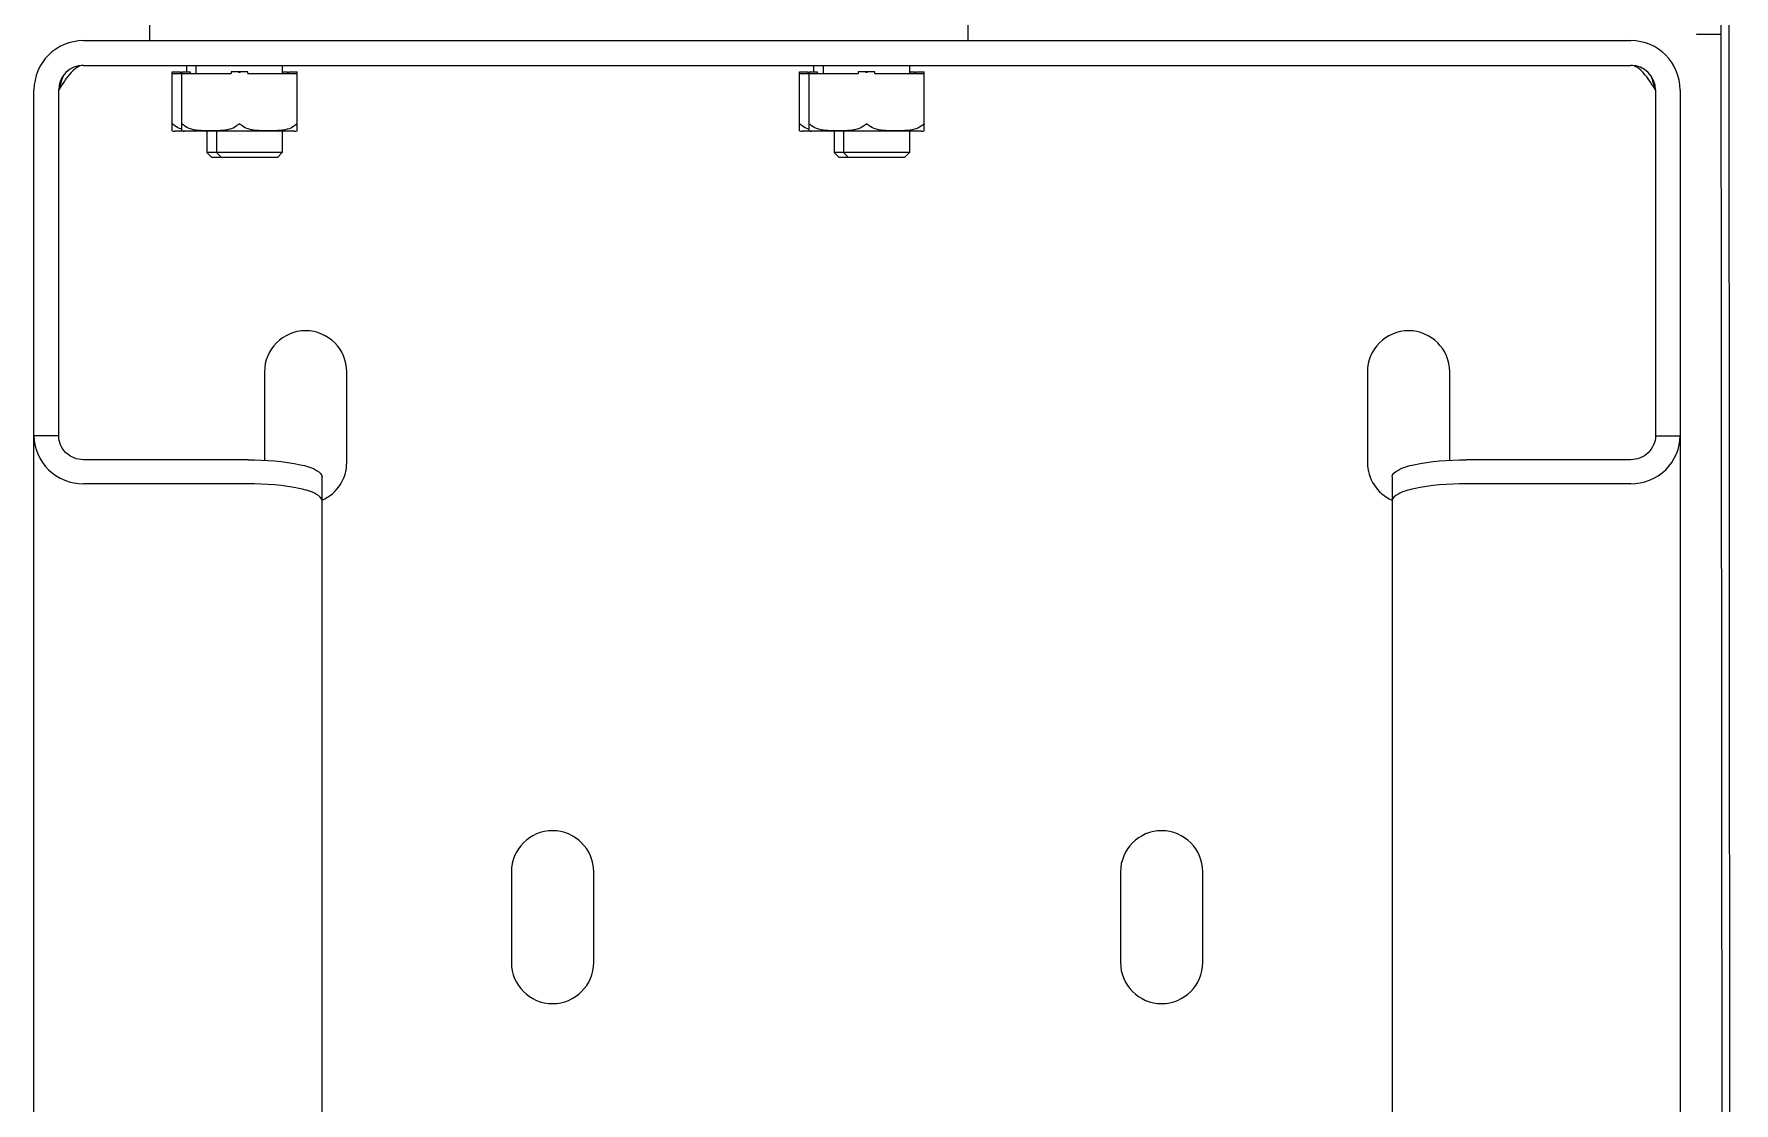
# Model space of a CAD drawing. Header units: millimetres. Extents: x 6781 to 13993, y -7973 to 4183.
# Drawn here: x 8908.5 to 9115, y -4946.6 to -4816.7 of the extents above; entities that cross this region are included whole.
import ezdxf

# ---------------------------------------------------------------- set-up
doc = ezdxf.new("R2010")
doc.units = ezdxf.units.MM
doc.header["$LTSCALE"] = 307.34
doc.layers.get('0').update_dxf_attribs({"linetype": 'CONTINUOUS'})

msp = doc.modelspace()

# ---------------------------------------------------------------- linework, layer by layer
at = {"color": 0, "linetype": 'Continuous'}
for p, q in [((9114.14031, -5625.5322), (9113.49418, -4807.97209)), ((9114.39301, -4807.97254), (9115.03913, -5625.53264)), ((8922.56501, -4817.50614), (8922.56501, -4813.50614)), ((9022.00748, -4817.50614), (9022.00748, -4813.50614)), ((8914.50261, -4817.50614), (9102.50261, -4817.50614)), ((9111.95904, -4816.73431), (9113.50111, -4816.73431)), ((8914.50261, -4820.50614), (9102.50261, -4820.50614)), ((8927.05593, -4821.30614), (8927.05593, -4820.50614)), ((8928.21263, -4821.50614), (8928.21263, -4820.50614)), ((8938.71263, -4821.50614), (8938.71263, -4820.50614)), ((9003.25261, -4821.30614), (9003.25261, -4820.50614)), ((9004.40931, -4821.50614), (9004.40931, -4820.50614)), ((9014.90931, -4821.50614), (9014.90931, -4820.50614)), ((8925.30593, -4828.4718), (8925.30593, -4821.30614)), ((8925.30593, -4821.30614), (8926.31555, -4821.30614)), ((8925.30593, -4821.50614), (8932.45301, -4821.50614)), ((8926.31555, -4821.30614), (8926.31555, -4821.50614)), ((8926.46263, -4828.4718), (8926.46263, -4821.30614)), ((8926.46263, -4821.30614), (8927.47225, -4821.30614)), ((8927.47225, -4821.30614), (8927.47225, -4821.50614)), ((8932.45301, -4821.30614), (8932.45301, -4821.50614)), ((8934.47225, -4821.30614), (8932.45301, -4821.30614)), ((8934.47225, -4821.50614), (8934.47225, -4821.30614)), ((8934.47225, -4821.50614), (8940.46263, -4821.50614)), ((8938.71263, -4821.30614), (8939.30593, -4821.30614)), ((8939.30593, -4821.30614), (8939.30593, -4821.50614)), ((8939.45301, -4821.50614), (8939.45301, -4821.30614)), ((8939.45301, -4821.30614), (8940.46263, -4821.30614)), ((8940.46263, -4828.4718), (8940.46263, -4821.30614)), ((9001.50261, -4828.4718), (9001.50261, -4821.30614)), ((9001.50261, -4821.30614), (9002.51223, -4821.30614)), ((9001.50261, -4821.50614), (9008.64969, -4821.50614)), ((9002.51223, -4821.30614), (9002.51223, -4821.50614)), ((9002.65931, -4828.4718), (9002.65931, -4821.30614)), ((9002.65931, -4821.30614), (9003.66893, -4821.30614)), ((9003.66893, -4821.30614), (9003.66893, -4821.50614)), ((9008.64969, -4821.30614), (9008.64969, -4821.50614)), ((9010.66893, -4821.30614), (9008.64969, -4821.30614)), ((9010.66893, -4821.50614), (9010.66893, -4821.30614)), ((9010.66893, -4821.50614), (9016.65931, -4821.50614)), ((9014.90931, -4821.30614), (9015.50261, -4821.30614)), ((9015.50261, -4821.30614), (9015.50261, -4821.50614)), ((9015.64969, -4821.50614), (9015.64969, -4821.30614)), ((9015.64969, -4821.30614), (9016.65931, -4821.30614)), ((9016.65931, -4828.4718), (9016.65931, -4821.30614)), ((8908.50261, -4963.50614), (8908.50261, -4823.50614)), ((8911.50261, -4865.50614), (8911.50261, -4823.50614)), ((9105.50261, -4823.50614), (9105.50261, -4865.50614)), ((9108.50261, -4823.50614), (9108.50261, -4963.50614)), ((8940.14553, -4828.50614), (8925.62302, -4828.50614)), ((8929.50925, -4828.50614), (8929.50925, -4831.10614)), ((8930.66608, -4828.50614), (8930.66608, -4831.10614)), ((8938.66608, -4828.50614), (8938.66608, -4831.10614)), ((9016.34222, -4828.50614), (9001.81971, -4828.50614)), ((9005.70593, -4828.50614), (9005.70593, -4831.10614)), ((9006.86276, -4828.50614), (9006.86276, -4831.10614)), ((9014.86276, -4828.50614), (9014.86276, -4831.10614)), ((8930.10925, -4831.70614), (8929.50925, -4831.10614)), ((8938.66608, -4831.10614), (8929.50925, -4831.10614)), ((8938.06608, -4831.70614), (8930.10925, -4831.70614)), ((8931.26608, -4831.70614), (8930.66608, -4831.10614)), ((8938.06608, -4831.70614), (8938.66608, -4831.10614)), ((9006.30593, -4831.70614), (9005.70593, -4831.10614)), ((9014.86276, -4831.10614), (9005.70593, -4831.10614)), ((9014.26276, -4831.70614), (9006.30593, -4831.70614)), ((9007.46276, -4831.70614), (9006.86276, -4831.10614)), ((9014.26276, -4831.70614), (9014.86276, -4831.10614)), ((8936.50261, -4857.75614), (8936.50261, -4868.48539)), ((8946.50261, -4868.75614), (8946.50261, -4857.75614)), ((9070.50261, -4857.75614), (9070.50261, -4868.75614)), ((9080.50261, -4868.48539), (9080.50261, -4857.75614)), ((8911.50261, -4865.50614), (8908.50261, -4865.50614)), ((9105.50261, -4865.50614), (9108.50261, -4865.50614)), ((8934.50261, -4868.42404), (8914.50261, -4868.42404)), ((9102.50261, -4868.42404), (9082.50261, -4868.42404)), ((8934.50261, -4871.34194), (8914.50261, -4871.34194)), ((8943.50261, -4967.25087), (8943.50261, -4870.51512)), ((9073.50261, -4870.51512), (9073.50261, -4967.25087)), ((9102.50261, -4871.34194), (9082.50261, -4871.34194)), ((8966.50261, -4918.50614), (8966.50261, -4929.50614)), ((8976.50261, -4929.50614), (8976.50261, -4918.50614)), ((9040.50261, -4918.50614), (9040.50261, -4929.50614)), ((9050.50261, -4929.50614), (9050.50261, -4918.50614))]:
    msp.add_line(p, q, dxfattribs=at)
for centre, radius, start, end in [((8914.50261, -4823.50614), 6, 90, 180), ((9102.50261, -4823.50614), 6, 0, 90), ((9111.55395, -4797.46248), 19.26432, 266.7511663, 267.1945545), ((8914.50261, -4823.50614), 3, 90, 180), ((9102.50261, -4823.50614), 3, 0, 90), ((8925.62302, -4827.02614), 1.48, 257.6282228, 270), ((8926.77972, -4827.02614), 1.48, 257.6282228, 270), ((8940.14553, -4827.02614), 1.48, 270, 282.3717772), ((9001.81971, -4827.02614), 1.48, 257.6282228, 270), ((9002.97641, -4827.02614), 1.48, 257.6282228, 270), ((9016.34222, -4827.02614), 1.48, 270, 282.3717772), ((8941.50261, -4857.75614), 5, 0, 180), ((9075.50261, -4857.75614), 5, 0, 180), ((8941.50261, -4868.75614), 5, 293.8567343, 0), ((9075.50261, -4868.75614), 5, 180, 246.1431874), ((8971.50261, -4918.50614), 5, 0, 180), ((9045.50261, -4918.50614), 5, 0, 180), ((8971.50261, -4929.50614), 5, 180, 0), ((9045.50261, -4929.50614), 5, 180, 0)]:
    msp.add_arc(centre, radius, start, end, dxfattribs=at)
for points, knots in [([(9110.61106, -4816.70371), (9110.71619, -4816.70887), (9111.16528, -4816.72743), (9111.61483, -4816.73431), (9111.95904, -4816.73431)], [0, 0, 0, 0, 0.234177882, 1, 1, 1, 1]), ([(8914.50261, -4820.50614), (8913.92314, -4820.50614), (8912.66098, -4821.57612), (8911.96769, -4822.77559), (8911.50261, -4823.50614)], [0, 0, 0, 0, 0.400880206, 1, 1, 1, 1]), ([(9105.50261, -4823.50614), (9105.03753, -4822.77559), (9104.34424, -4821.57612), (9103.08208, -4820.50614), (9102.50261, -4820.50614)], [0, 0, 0, 0, 0.599119795, 1, 1, 1, 1]), ([(8933.46263, -4821.38764), (8933.44763, -4821.38764), (8933.38933, -4821.37764), (8933.34172, -4821.33798), (8933.3125, -4821.3064)], [0, 0, 0, 0, 0.258470456, 1, 1, 1, 1]), ([(8933.61276, -4821.3064), (8933.58353, -4821.33798), (8933.53593, -4821.37764), (8933.47763, -4821.38764), (8933.46263, -4821.38764)], [0, 0, 0, 0, 0.741529457, 1, 1, 1, 1]), ([(9009.65931, -4821.38764), (9009.64431, -4821.38764), (9009.58601, -4821.37764), (9009.53841, -4821.33798), (9009.50919, -4821.3064)], [0, 0, 0, 0, 0.258470456, 1, 1, 1, 1]), ([(9009.80944, -4821.3064), (9009.78022, -4821.33798), (9009.73262, -4821.37764), (9009.67431, -4821.38764), (9009.65931, -4821.38764)], [0, 0, 0, 0, 0.741529457, 1, 1, 1, 1]), ([(8925.30593, -4827.70562), (8925.30593, -4827.687), (8925.30787, -4827.66045), (8925.32444, -4827.63018), (8925.34815, -4827.62167), (8925.37419, -4827.63198), (8925.41164, -4827.65881), (8925.43796, -4827.68619), (8925.45593, -4827.70562)], [0, 0, 0, 0, 0.23494568, 0.329213034, 0.41587888, 0.525396365, 0.666012098, 1, 1, 1, 1]), ([(8926.46238, -4828.25689), (8926.37092, -4828.23146), (8926.00585, -4828.11478), (8925.65274, -4827.91831), (8925.45593, -4827.70562)], [0, 0, 0, 0, 0.246758545, 1, 1, 1, 1]), ([(8926.46263, -4827.70562), (8926.46263, -4827.687), (8926.46457, -4827.66045), (8926.48114, -4827.63018), (8926.50485, -4827.62167), (8926.53089, -4827.63198), (8926.56834, -4827.65881), (8926.59466, -4827.68619), (8926.61263, -4827.70562)], [0, 0, 0, 0, 0.23494568, 0.329213034, 0.41587888, 0.525396365, 0.666012098, 1, 1, 1, 1]), ([(8927.65369, -4828.26633), (8927.55916, -4828.24103), (8927.18187, -4828.12449), (8926.81545, -4827.9248), (8926.61263, -4827.70562)], [0, 0, 0, 0, 0.246815378, 1, 1, 1, 1]), ([(8932.27157, -4828.26633), (8931.89738, -4828.36648), (8931.12258, -4828.45672), (8929.96263, -4828.4793), (8928.80268, -4828.45672), (8928.02787, -4828.36648), (8927.65369, -4828.26633)], [0, 0, 0, 0, 0.250209811, 0.499999999, 0.749790188, 1, 1, 1, 1]), ([(8933.31263, -4827.70562), (8933.24313, -4827.78072), (8932.93862, -4828.04106), (8932.55676, -4828.19), (8932.27157, -4828.26633)], [0, 0, 0, 0, 0.257379939, 1, 1, 1, 1]), ([(8933.3125, -4827.70575), (8933.34169, -4827.67416), (8933.38937, -4827.63464), (8933.44764, -4827.62463), (8933.46263, -4827.62463)], [0, 0, 0, 0, 0.741541031, 1, 1, 1, 1]), ([(8933.46263, -4827.62463), (8933.47762, -4827.62463), (8933.53588, -4827.63464), (8933.58356, -4827.67416), (8933.61276, -4827.70575)], [0, 0, 0, 0, 0.258459297, 1, 1, 1, 1]), ([(8934.65369, -4828.26633), (8934.55916, -4828.24103), (8934.18187, -4828.12449), (8933.81545, -4827.9248), (8933.61263, -4827.70562)], [0, 0, 0, 0, 0.246815378, 1, 1, 1, 1]), ([(8939.27157, -4828.26633), (8938.89738, -4828.36648), (8938.12258, -4828.45672), (8936.96263, -4828.4793), (8935.80268, -4828.45672), (8935.02787, -4828.36648), (8934.65369, -4828.26633)], [0, 0, 0, 0, 0.250209811, 0.499999999, 0.749790188, 1, 1, 1, 1]), ([(8940.31263, -4827.70562), (8940.24313, -4827.78072), (8939.93862, -4828.04106), (8939.55676, -4828.19), (8939.27157, -4828.26633)], [0, 0, 0, 0, 0.257379939, 1, 1, 1, 1]), ([(8940.31263, -4827.70562), (8940.3306, -4827.6862), (8940.35692, -4827.65882), (8940.39436, -4827.63198), (8940.4204, -4827.62167), (8940.44411, -4827.63018), (8940.46069, -4827.66044), (8940.46263, -4827.687), (8940.46263, -4827.70562)], [0, 0, 0, 0, 0.333972984, 0.474581103, 0.584107896, 0.670771549, 0.765044405, 1, 1, 1, 1]), ([(9001.50261, -4827.70562), (9001.50261, -4827.687), (9001.50455, -4827.66045), (9001.52112, -4827.63018), (9001.54484, -4827.62167), (9001.57088, -4827.63198), (9001.60832, -4827.65881), (9001.63464, -4827.68619), (9001.65261, -4827.70562)], [0, 0, 0, 0, 0.23494568, 0.329213034, 0.41587888, 0.525396365, 0.666012098, 1, 1, 1, 1]), ([(9002.65907, -4828.25689), (9002.5676, -4828.23146), (9002.20254, -4828.11478), (9001.84943, -4827.91831), (9001.65261, -4827.70562)], [0, 0, 0, 0, 0.246758545, 1, 1, 1, 1]), ([(9002.65931, -4827.70562), (9002.65931, -4827.687), (9002.66125, -4827.66045), (9002.67782, -4827.63018), (9002.70154, -4827.62167), (9002.72758, -4827.63198), (9002.76502, -4827.65881), (9002.79134, -4827.68619), (9002.80931, -4827.70562)], [0, 0, 0, 0, 0.23494568, 0.329213034, 0.41587888, 0.525396365, 0.666012098, 1, 1, 1, 1]), ([(9003.85038, -4828.26633), (9003.75584, -4828.24103), (9003.37855, -4828.12449), (9003.01213, -4827.9248), (9002.80931, -4827.70562)], [0, 0, 0, 0, 0.246815378, 1, 1, 1, 1]), ([(9008.46825, -4828.26633), (9008.09407, -4828.36648), (9007.31926, -4828.45672), (9006.15931, -4828.4793), (9004.99937, -4828.45672), (9004.22456, -4828.36648), (9003.85038, -4828.26633)], [0, 0, 0, 0, 0.250209811, 0.499999999, 0.749790188, 1, 1, 1, 1]), ([(9009.50931, -4827.70562), (9009.43982, -4827.78072), (9009.1353, -4828.04106), (9008.75345, -4828.19), (9008.46825, -4828.26633)], [0, 0, 0, 0, 0.257379939, 1, 1, 1, 1]), ([(9009.50919, -4827.70575), (9009.53838, -4827.67416), (9009.58606, -4827.63464), (9009.64432, -4827.62463), (9009.65931, -4827.62463)], [0, 0, 0, 0, 0.741541031, 1, 1, 1, 1]), ([(9009.65931, -4827.62463), (9009.6743, -4827.62463), (9009.73257, -4827.63464), (9009.78025, -4827.67416), (9009.80944, -4827.70575)], [0, 0, 0, 0, 0.258459297, 1, 1, 1, 1]), ([(9010.85038, -4828.26633), (9010.75584, -4828.24103), (9010.37855, -4828.12449), (9010.01213, -4827.9248), (9009.80931, -4827.70562)], [0, 0, 0, 0, 0.246815378, 1, 1, 1, 1]), ([(9015.46825, -4828.26633), (9015.09407, -4828.36648), (9014.31926, -4828.45672), (9013.15931, -4828.4793), (9011.99937, -4828.45672), (9011.22456, -4828.36648), (9010.85038, -4828.26633)], [0, 0, 0, 0, 0.250209811, 0.499999999, 0.749790188, 1, 1, 1, 1]), ([(9016.50931, -4827.70562), (9016.43982, -4827.78072), (9016.1353, -4828.04106), (9015.75345, -4828.19), (9015.46825, -4828.26633)], [0, 0, 0, 0, 0.257379939, 1, 1, 1, 1]), ([(9016.50931, -4827.70562), (9016.52728, -4827.6862), (9016.5536, -4827.65882), (9016.59105, -4827.63198), (9016.61709, -4827.62167), (9016.6408, -4827.63018), (9016.65737, -4827.66044), (9016.65931, -4827.687), (9016.65931, -4827.70562)], [0, 0, 0, 0, 0.333972984, 0.474581103, 0.584107896, 0.670771549, 0.765044405, 1, 1, 1, 1]), ([(8908.50261, -4865.50614), (8908.50261, -4867.00115), (8909.82392, -4870.13601), (8912.97799, -4871.34194), (8914.50261, -4871.34194)], [0, 0, 0, 0, 0.495096544, 1, 1, 1, 1]), ([(8914.50261, -4868.42404), (8913.7403, -4868.42404), (8912.16327, -4867.82107), (8911.50261, -4866.25364), (8911.50261, -4865.50614)], [0, 0, 0, 0, 0.504903754, 1, 1, 1, 1]), ([(9105.50261, -4865.50614), (9105.50261, -4866.25364), (9104.84196, -4867.82107), (9103.26493, -4868.42404), (9102.50261, -4868.42404)], [0, 0, 0, 0, 0.495096544, 1, 1, 1, 1]), ([(9102.50261, -4871.34194), (9104.02724, -4871.34194), (9107.1813, -4870.13601), (9108.50261, -4867.00115), (9108.50261, -4865.50614)], [0, 0, 0, 0, 0.504903754, 1, 1, 1, 1]), ([(8934.50261, -4868.42404), (8936.63372, -4868.42404), (8939.55849, -4868.6786), (8942.47666, -4869.41303), (8943.50261, -4870.16393), (8943.50261, -4870.51512)], [0, 0, 0, 0, 0.672112147, 0.889242342, 1, 1, 1, 1]), ([(9073.50261, -4870.51512), (9073.50261, -4870.16393), (9074.52857, -4869.41303), (9077.44673, -4868.6786), (9080.3715, -4868.42404), (9082.50261, -4868.42404)], [0, 0, 0, 0, 0.110757594, 0.327887717, 1, 1, 1, 1]), ([(8943.50261, -4873.43302), (8943.50261, -4873.08183), (8942.47666, -4872.33093), (8939.55849, -4871.5965), (8936.63372, -4871.34194), (8934.50261, -4871.34194)], [0, 0, 0, 0, 0.110757594, 0.327887717, 1, 1, 1, 1]), ([(9082.50261, -4871.34194), (9080.3715, -4871.34194), (9077.44673, -4871.5965), (9074.52857, -4872.33093), (9073.50261, -4873.08183), (9073.50261, -4873.43302)], [0, 0, 0, 0, 0.672112147, 0.889242342, 1, 1, 1, 1])]:
    msp.add_open_spline(points, degree=3, knots=knots, dxfattribs=at)
for points in [[(8911.50261, -4823.50614), (8911.68895, -4822.92075), (8911.87512, -4822.33527), (8912.06912, -4821.75238)], [(9104.93605, -4821.75222), (9105.13008, -4822.33517), (9105.31626, -4822.9207), (9105.50261, -4823.50614)]]:
    msp.add_open_spline(points, degree=3, dxfattribs=at)

doc.saveas('drawing.dxf')
